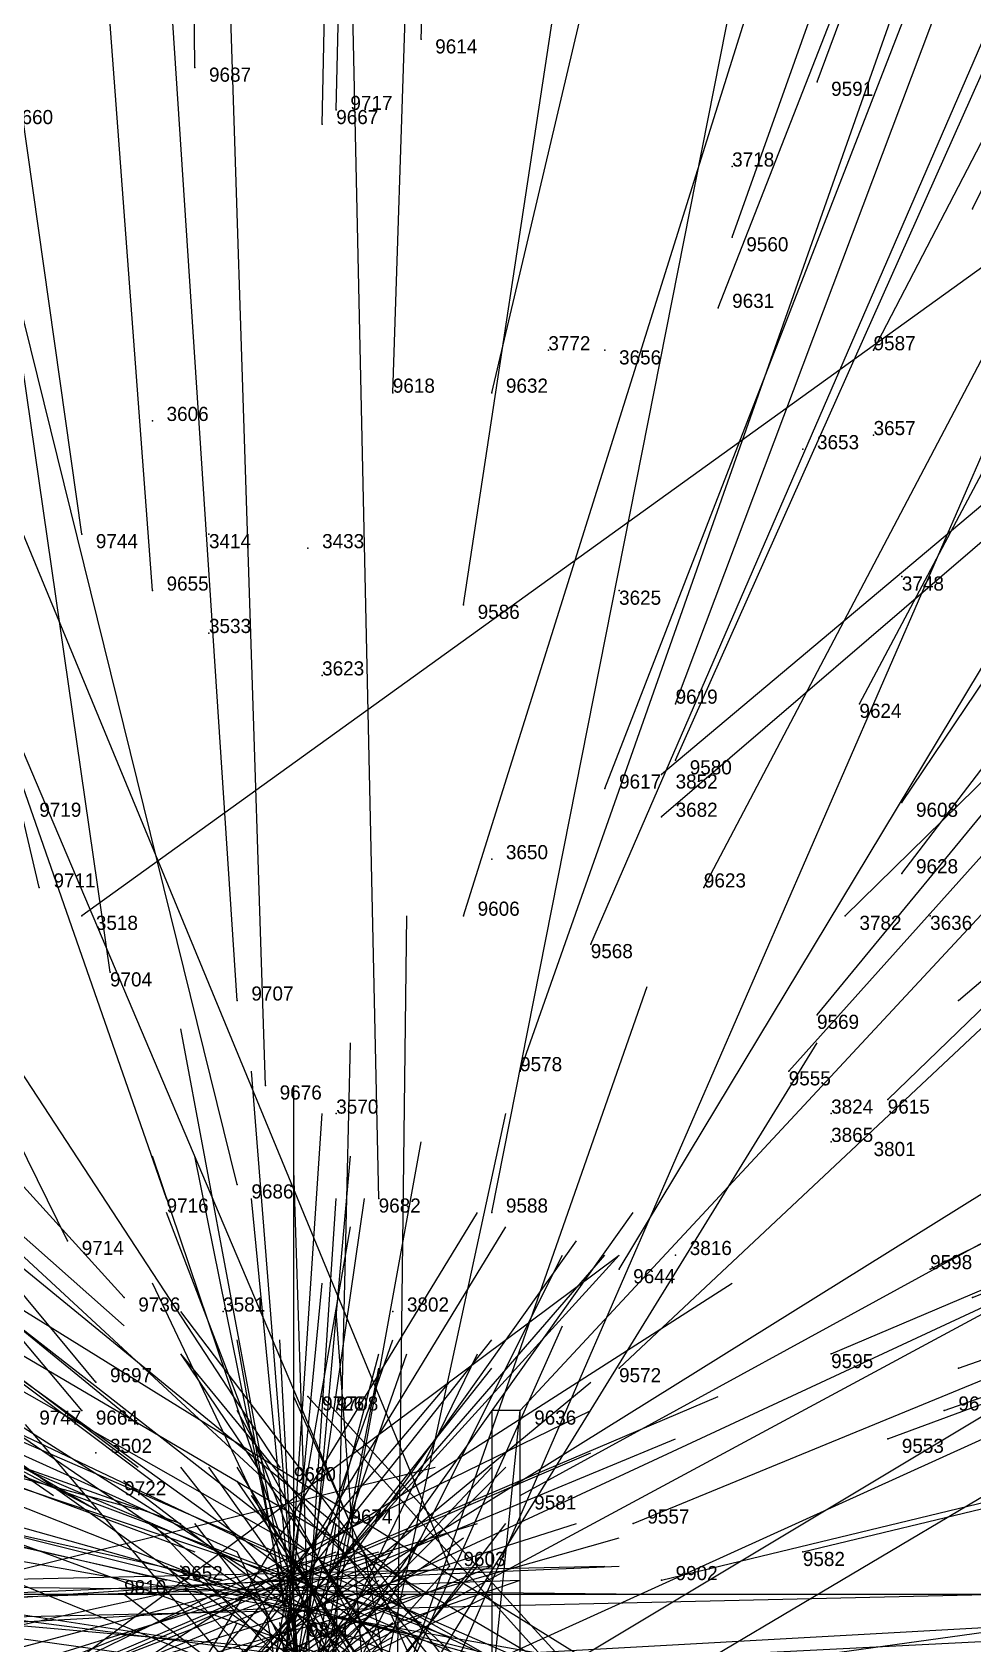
# Model space of a CAD drawing. Extents: x -0.5 to 0.59, y -0.5 to 0.59.
# Drawn here: x -0.0195 to 0.047, y -0.0005 to 0.1135 of the extents above; entities that cross this region are included whole.
import ezdxf

# ---------------------------------------------------------------- set-up
doc = ezdxf.new("R2010")
doc.units = 0
for name, color, linetype in [('Clients', 3, 'CONTINUOUS'), ('Facilities', 3, 'CONTINUOUS'), ('Facilities_lines', 3, 'CONTINUOUS'), ('Min_max_boxes', 1, 'CONTINUOUS'), ('Normals', 1, 'CONTINUOUS'), ('Source_points', 5, 'CONTINUOUS'), ('Text', 3, 'CONTINUOUS')]:
    doc.layers.add(name, color=color, linetype=linetype)

msp = doc.modelspace()

# ---------------------------------------------------------------- linework, layer by layer
at = {"layer": 'Clients', "color": 5}
for p in [(0.025, 0.061, -1.25), (0.025, 0.058, -1.25), (-0.016, 0.051, -1.25), (0.038, 0.051, -1.25), (0.015, 0.016, -0.056)]:
    msp.add_point(p, dxfattribs=at)
at = {"layer": 'Facilities', "color": 3}
for p in [(0.008, 0.113, -0.283), (-0.008, 0.111, -0.278), (0.036, 0.11, -0.289), (0.002, 0.108, -0.27), (0.001, 0.107, -0.268), (0.03, 0.104, -1.25), (0.047, 0.101, -0.278), (0.03, 0.099, -0.259), (0.029, 0.094, -0.246), (0.017, 0.091, -1.25), (0.021, 0.091, -1.25), (0.04, 0.091, -0.249), (0.006, 0.088, -0.222), (0.013, 0.088, -0.223), (-0.011, 0.086, -1.25), (0.04, 0.085, -1.25), (0.035, 0.084, -1.25), (-0.016, 0.078, -0.198), (-0.007, 0.078, -1.25), (0, 0.077, -1.25), (0.042, 0.075, -1.25), (-0.011, 0.074, -0.187), (0.011, 0.073, -0.184), (0.022, 0.074, -1.25), (-0.007, 0.071, -1.25), (0.001, 0.068, -1.25), (0.026, 0.066, -0.177), (0.039, 0.066, -0.19), (0.026, 0.062, -0.168), (0.021, 0.06, -0.16), (0.042, 0.059, -0.181), (0.013, 0.055, -1.25), (0.042, 0.054, -0.172), (-0.019, 0.053, -0.141), (0.028, 0.053, -0.15), (0.011, 0.051, -0.131), (0.044, 0.051, -1.25), (0.02, 0.049, -0.132), (-0.014, 0.047, -0.122), (-0.005, 0.045, -0.114), (0.046, 0.045, -0.161), (0.036, 0.044, -0.141), (0.015, 0.04, -0.107), (0.034, 0.04, -0.13), (-0.003, 0.039, -0.098), (0.041, 0.038, -0.139), (0.002, 0.037, -1.25), (0.037, 0.037, -1.25), (0.037, 0.035, -1.25), (0.039, 0.035, -1.25), (-0.005, 0.032, -0.08), (-0.01, 0.031, -0.082), (0.005, 0.031, -0.078), (0.013, 0.03, -0.083), (-0.017, 0.028, -0.081), (0.026, 0.027, -1.25), (0.022, 0.026, -0.085), (0.044, 0.026, -0.127), (-0.013, 0.024, -0.068), (0.047, 0.024, -0.132), (-0.006, 0.023, -1.25), (0.006, 0.023, -1.25), (0.037, 0.02, -0.105), (0.022, 0.019, -0.072), (0.046, 0.019, -0.125), (-0.015, 0.018, -0.059), (-0.016, 0.016, -0.056), (0, 0.017, -0.042), (0.001, 0.017, -0.042), (0.045, 0.016, -0.12), (0.041, 0.014, -0.109), (-0.015, 0.013, -1.25), (-0.002, 0.012, -0.03), (-0.013, 0.011, -0.043), (0.015, 0.01, -0.046), (0.003, 0.008, -0.022), (0.023, 0.008, -0.061), (0.035, 0.006, -0.088), (-0.009, 0.005, -0.026), (0.01, 0.005, -0.029), (0.025, 0.004, -0.064), (-0.013, 0.003, -0.034), (-0.001, 0.001, -0.002)]:
    msp.add_point(p, dxfattribs=at)
at = {"layer": 'Facilities_lines', "color": 3}
for p, q in [((0.188, 0.198, -1.25), (-0.016, 0.051, -1.25)), ((0.188, 0.198, -1.25), (0.025, 0.058, -1.25)), ((0.188, 0.198, -1.25), (0.025, 0.061, -1.25)), ((0.188, 0.198, -1.25), (0.038, 0.051, -1.25)), ((0.013, -0.004, -0.035), (0.015, 0.016, -0.056))]:
    msp.add_line(p, q, dxfattribs=at)
at = {"layer": 'Min_max_boxes', "color": 1}
for p, q in [((0.015, 0.016, -0.056), (0.013, 0.016, -0.056)), ((0.013, 0.016, -0.056), (0.013, -0.004, -0.056)), ((0.015, 0.016, -0.035), (0.013, 0.016, -0.035)), ((0.013, 0.016, -0.035), (0.013, -0.004, -0.035)), ((0.013, 0.016, -0.056), (0.013, 0.016, -0.035)), ((0.015, -0.004, -0.056), (0.015, 0.016, -0.056)), ((0.015, -0.004, -0.035), (0.015, 0.016, -0.035)), ((0.015, 0.016, -0.056), (0.015, 0.016, -0.035))]:
    msp.add_line(p, q, dxfattribs=at)
at = {"layer": 'Normals', "color": 1}
for p, q in [((0.008, 0.113, -0.283), (0.011, 0.204, -0.242)), ((-0.008, 0.111, -0.278), (-0.009, 0.201, -0.235)), ((0.001, 0.107, -0.268), (0.003, 0.198, -0.226)), ((0.002, 0.108, -0.27), (0.004, 0.198, -0.227)), ((0.036, 0.11, -0.289), (0.068, 0.196, -0.249)), ((0.03, 0.099, -0.259), (0.061, 0.186, -0.219)), ((0.047, 0.101, -0.278), (0.087, 0.183, -0.238)), ((0.029, 0.094, -0.246), (0.063, 0.181, -0.21)), ((0.006, 0.088, -0.222), (0.009, 0.18, -0.181)), ((0.013, 0.088, -0.223), (0.034, 0.177, -0.182)), ((0.04, 0.091, -0.249), (0.083, 0.174, -0.212)), ((-0.016, 0.078, -0.198), (-0.029, 0.17, -0.163)), ((-0.011, 0.074, -0.187), (-0.018, 0.168, -0.153)), ((0.011, 0.073, -0.184), (0.025, 0.165, -0.148)), ((0.026, 0.066, -0.177), (0.058, 0.151, -0.136)), ((0.039, 0.066, -0.19), (0.082, 0.147, -0.151)), ((0.021, 0.06, -0.16), (0.054, 0.145, -0.118)), ((0.026, 0.062, -0.168), (0.063, 0.145, -0.126)), ((-0.019, 0.053, -0.141), (-0.04, 0.142, -0.1)), ((-0.014, 0.047, -0.122), (-0.027, 0.137, -0.082)), ((0.011, 0.051, -0.131), (0.038, 0.137, -0.087)), ((-0.005, 0.045, -0.114), (-0.011, 0.136, -0.072)), ((0.042, 0.059, -0.181), (0.093, 0.135, -0.142)), ((0.02, 0.049, -0.132), (0.056, 0.132, -0.089)), ((-0.003, 0.039, -0.098), (-0.006, 0.131, -0.06)), ((0.028, 0.053, -0.15), (0.069, 0.131, -0.103)), ((0.015, 0.04, -0.107), (0.046, 0.128, -0.071)), ((0.042, 0.054, -0.172), (0.097, 0.126, -0.129)), ((0.005, 0.031, -0.078), (0.003, 0.123, -0.038)), ((-0.005, 0.032, -0.08), (-0.027, 0.121, -0.04)), ((0.013, 0.03, -0.083), (0.031, 0.121, -0.043)), ((-0.01, 0.031, -0.082), (-0.04, 0.117, -0.039)), ((0.036, 0.044, -0.141), (0.092, 0.112, -0.095)), ((-0.017, 0.028, -0.081), (-0.056, 0.107, -0.035)), ((0.034, 0.04, -0.13), (0.094, 0.107, -0.087)), ((0.022, 0.026, -0.085), (0.069, 0.104, -0.044)), ((0.03, 0.104, -1.25), (0.03, 0.104, -1.15)), ((0.046, 0.045, -0.161), (0.115, 0.104, -0.119)), ((0.003, 0.008, -0.022), (-0.036, 0.1, -0.008)), ((0.041, 0.038, -0.139), (0.105, 0.1, -0.094)), ((0.01, 0.005, -0.029), (-0.028, 0.097, -0.015)), ((0.017, 0.091, -1.25), (0.017, 0.091, -1.15)), ((0.021, 0.091, -1.25), (0.021, 0.091, -1.15)), ((-0.013, 0.024, -0.068), (-0.072, 0.089, -0.021)), ((-0.002, 0.012, -0.03), (-0.053, 0.09, 0.005)), ((0.01, -0.003, -0.025), (0.05, 0.089, -0.022)), ((-0.015, 0.018, -0.059), (-0.073, 0.088, -0.016)), ((0.015, 0.016, -0.056), (0.081, 0.087, -0.029)), ((-0.011, 0.086, -1.25), (-0.011, 0.086, -1.15)), ((-0.016, 0.016, -0.056), (-0.074, 0.085, -0.013)), ((0.04, 0.085, -1.25), (0.04, 0.085, -1.15)), ((0.035, 0.084, -1.25), (0.035, 0.084, -1.15)), ((-0.082, 0.083, -0.292), (-0.013, 0.022, -0.331)), ((0.022, 0.019, -0.072), (0.087, 0.08, -0.027)), ((-0.007, 0.078, -1.25), (-0.007, 0.078, -1.15)), ((0, 0.077, -1.25), (0, 0.077, -1.15)), ((0.042, 0.075, -1.25), (0.042, 0.075, -1.15)), ((-0.083, 0.073, -0.276), (-0.012, 0.015, -0.315)), ((0.022, 0.074, -1.25), (0.022, 0.074, -1.15)), ((-0.007, 0.071, -1.25), (-0.007, 0.071, -1.15)), ((0.001, 0.068, -1.25), (0.001, 0.068, -1.15)), ((-0.085, 0.067, -0.271), (-0.012, 0.012, -0.311)), ((-0.084, 0.066, -0.267), (-0.011, 0.011, -0.308)), ((0.044, 0.026, -0.127), (0.124, 0.066, -0.084)), ((-0.073, 0.063, -0.241), (0, 0.006, -0.278)), ((-0.094, 0.062, -0.28), (-0.018, 0.01, -0.321)), ((-0.064, 0.062, -0.222), (0.008, 0.003, -0.259)), ((-0.057, 0.061, -0.208), (0.01, -0.001, -0.249)), ((0.025, 0.061, -1.25), (0.025, 0.061, -1.15)), ((0.015, 0.01, -0.046), (0.101, 0.057, -0.026)), ((0.025, 0.058, -1.25), (0.025, 0.058, -1.15)), ((0.047, 0.024, -0.132), (0.132, 0.058, -0.092)), ((-0.094, 0.055, -0.273), (-0.015, 0.009, -0.312)), ((0.013, 0.055, -1.25), (0.013, 0.055, -1.15)), ((-0.07, 0.054, -0.222), (0.005, 0, -0.259)), ((-0.001, 0.001, -0.002), (0.084, 0.054, 0.002)), ((0.037, 0.02, -0.105), (0.117, 0.054, -0.055)), ((-0.077, 0.053, -0.234), (-0.001, 0.001, -0.273)), ((-0.097, 0.052, -0.276), (-0.015, 0.009, -0.314)), ((-0.077, 0.051, -0.231), (0, 0.002, -0.271)), ((-0.016, 0.051, -1.25), (-0.016, 0.051, -1.15)), ((0.006, -0.03, -0.077), (0.007, 0.051, -0.135)), ((0.038, 0.051, -1.25), (0.038, 0.051, -1.15)), ((0.044, 0.051, -1.25), (0.044, 0.051, -1.15)), ((0.046, 0.019, -0.125), (0.132, 0.049, -0.083)), ((-0.004, -0.034, -0.085), (0.024, 0.046, -0.139)), ((0.045, 0.016, -0.12), (0.13, 0.046, -0.077)), ((-0.089, 0.044, -0.247), (-0.005, 0.006, -0.288)), ((0.041, 0.014, -0.109), (0.122, 0.044, -0.058)), ((0.006, -0.037, -0.094), (-0.009, 0.043, -0.151)), ((0.023, 0.008, -0.061), (0.108, 0.043, -0.021)), ((-0.009, -0.031, -0.08), (0.036, 0.042, -0.131)), ((0.001, -0.044, -0.11), (0.003, 0.042, -0.162)), ((-0.049, 0.041, -0.159), (0.03, -0.008, -0.197)), ((0.003, -0.048, -0.119), (-0.004, 0.04, -0.168)), ((-0.096, 0.039, -0.259), (-0.009, 0.008, -0.298)), ((-0.001, -0.053, -0.132), (-0.001, 0.039, -0.171)), ((-0.094, 0.038, -0.254), (-0.008, 0.006, -0.295)), ((-0.051, 0.038, -0.16), (0.029, -0.009, -0.197)), ((0, -0.013, -0.033), (0.085, 0.038, -0.043)), ((-0.068, 0.037, -0.193), (0.014, -0.002, -0.235)), ((-0.005, -0.053, -0.133), (0.001, 0.037, -0.177)), ((-0.004, -0.046, -0.116), (0.014, 0.037, -0.168)), ((0.002, 0.037, -1.25), (0.002, 0.037, -1.15)), ((0.037, 0.037, -1.25), (0.037, 0.037, -1.15)), ((-0.053, 0.036, -0.161), (0.028, -0.01, -0.197)), ((-0.011, -0.004, -0.03), (0.075, 0.036, -0.062)), ((-0.008, -0.053, -0.135), (0.008, 0.035, -0.178)), ((0.004, -0.016, -0.041), (0.09, 0.035, -0.05)), ((0.037, 0.035, -1.25), (0.037, 0.035, -1.15)), ((0.039, 0.035, -1.25), (0.039, 0.035, -1.15)), ((0.018, -0.052, -0.139), (-0.011, 0.034, -0.18)), ((0.01, -0.055, -0.141), (-0.008, 0.034, -0.181)), ((-0.005, -0.056, -0.14), (0.003, 0.034, -0.182)), ((-0.101, 0.033, -0.266), (-0.012, 0.009, -0.305)), ((-0.075, 0.032, -0.205), (0.01, 0, -0.245)), ((-0.062, 0.032, -0.174), (0.023, -0.005, -0.212)), ((0.002, -0.06, -0.151), (-0.001, 0.033, -0.187)), ((-0.009, -0.059, -0.15), (0.004, 0.031, -0.192)), ((-0.004, -0.06, -0.15), (0.002, 0.031, -0.191)), ((0.005, -0.061, -0.152), (-0.004, 0.031, -0.191)), ((-0.078, 0.03, -0.209), (0.008, 0.001, -0.251)), ((-0.035, -0.047, -0.147), (0.012, 0.03, -0.189)), ((-0.029, -0.043, -0.13), (0.023, 0.03, -0.175)), ((0.023, -0.056, -0.152), (-0.01, 0.03, -0.189)), ((-0.033, -0.048, -0.147), (0.014, 0.029, -0.189)), ((-0.013, -0.063, -0.161), (0.003, 0.029, -0.197)), ((-0.033, -0.045, -0.14), (0.019, 0.028, -0.185)), ((-0.049, -0.026, -0.139), (0.022, 0.027, -0.184)), ((-0.038, -0.039, -0.136), (0.022, 0.027, -0.182)), ((-0.037, -0.04, -0.136), (0.021, 0.027, -0.182)), ((-0.022, -0.053, -0.145), (0.018, 0.027, -0.187)), ((0.026, 0.027, -1.25), (0.026, 0.027, -1.15)), ((0.035, 0.006, -0.088), (0.118, 0.026, -0.037)), ((-0.1, 0.025, -0.256), (-0.01, 0.004, -0.295)), ((-0.096, 0.024, -0.248), (-0.006, 0.004, -0.286)), ((-0.045, -0.023, -0.127), (0.03, 0.025, -0.172)), ((-0.014, -0.014, -0.05), (0.072, 0.025, -0.082)), ((0.028, -0.057, -0.159), (-0.011, 0.025, -0.201)), ((-0.008, -0.069, -0.175), (0.001, 0.025, -0.208)), ((0.025, 0.004, -0.064), (0.112, 0.025, -0.018)), ((-0.03, -0.019, -0.089), (0.048, 0.023, -0.134)), ((0.045, -0.048, -0.164), (-0.009, 0.023, -0.21)), ((-0.006, 0.023, -1.25), (-0.006, 0.023, -1.15)), ((0.009, -0.071, -0.179), (0.002, 0.023, -0.213)), ((0.006, 0.023, -1.25), (0.006, 0.023, -1.15)), ((-0.071, 0.022, -0.186), (0.018, -0.003, -0.224)), ((-0.034, 0.022, -0.101), (0.039, -0.03, -0.145)), ((-0.019, -0.061, -0.159), (0.018, 0.022, -0.201)), ((-0.044, -0.051, -0.167), (0.013, 0.021, -0.207)), ((-0.025, -0.068, -0.181), (0.006, 0.021, -0.214)), ((0.011, -0.07, -0.176), (-0.005, 0.021, -0.215)), ((0.003, -0.073, -0.183), (-0.002, 0.021, -0.216)), ((-0.081, 0.02, -0.207), (0.008, 0, -0.249)), ((-0.039, 0.02, -0.11), (0.045, -0.016, -0.15)), ((-0.028, -0.062, -0.171), (0.012, 0.02, -0.211)), ((-0.024, -0.069, -0.182), (0.007, 0.02, -0.216)), ((-0.019, -0.071, -0.183), (0.005, 0.02, -0.217)), ((0.047, -0.048, -0.168), (-0.009, 0.02, -0.214)), ((0.041, -0.054, -0.169), (-0.009, 0.02, -0.214)), ((-0.045, 0.019, -0.122), (0.041, -0.015, -0.16)), ((-0.044, -0.053, -0.171), (0.013, 0.019, -0.212)), ((-0.013, -0.074, -0.187), (0.005, 0.019, -0.221)), ((-0.05, -0.053, -0.182), (0.01, 0.018, -0.219)), ((-0.049, -0.039, -0.157), (0.02, 0.018, -0.201)), ((-0.062, -0.024, -0.167), (0.02, 0.016, -0.208)), ((-0.056, 0.016, -0.146), (0.032, -0.006, -0.188)), ((-0.051, -0.017, -0.134), (0.029, 0.017, -0.184)), ((0.039, -0.064, -0.188), (-0.005, 0.016, -0.228)), ((0.036, -0.066, -0.188), (-0.001, 0.017, -0.23)), ((0, 0.017, -0.042), (0.063, -0.053, -0.077)), ((0.001, 0.017, -0.042), (0.064, -0.052, -0.077)), ((-0.02, 0.015, -0.063), (0.037, -0.052, -0.109)), ((-0.102, 0.014, -0.257), (-0.01, 0, -0.294)), ((-0.056, -0.02, -0.148), (0.026, 0.014, -0.194)), ((-0.064, -0.023, -0.171), (0.02, 0.013, -0.212)), ((-0.015, 0.013, -1.25), (-0.015, 0.013, -1.15)), ((-0.08, -0.01, -0.203), (0.009, 0.012, -0.241)), ((-0.052, -0.054, -0.187), (0.014, 0.012, -0.224)), ((-0.051, -0.056, -0.189), (0.013, 0.012, -0.226)), ((0.048, -0.06, -0.192), (-0.009, 0.012, -0.232)), ((0.046, -0.063, -0.195), (-0.007, 0.012, -0.235)), ((0.043, -0.067, -0.199), (-0.005, 0.012, -0.238)), ((-0.099, 0.011, -0.248), (-0.007, -0.002, -0.287)), ((-0.052, 0.011, -0.132), (0.038, -0.005, -0.173)), ((-0.013, 0.011, -0.043), (0.059, -0.044, -0.085)), ((0.047, -0.065, -0.199), (-0.005, 0.011, -0.239)), ((-0.088, 0.01, -0.221), (0.004, -0.002, -0.259)), ((0.047, -0.067, -0.205), (-0.004, 0.01, -0.243)), ((-0.075, -0.019, -0.195), (0.012, 0.008, -0.235)), ((-0.069, -0.02, -0.18), (0.019, 0.008, -0.217)), ((-0.041, -0.064, -0.191), (0.014, 0.008, -0.232)), ((-0.027, 0.009, -0.07), (0.055, -0.021, -0.12)), ((0.052, -0.059, -0.195), (-0.011, 0.008, -0.235)), ((-0.01, -0.083, -0.209), (0.002, 0.008, -0.25)), ((0.049, -0.065, -0.204), (-0.008, 0.008, -0.24)), ((-0.091, 0.007, -0.229), (0, -0.001, -0.268)), ((-0.066, -0.018, -0.17), (0.022, 0.007, -0.211)), ((-0.063, -0.046, -0.195), (0.011, 0.007, -0.236)), ((-0.044, -0.07, -0.206), (0.008, 0.007, -0.244)), ((-0.087, -0.014, -0.221), (0.003, 0.006, -0.259)), ((-0.085, -0.018, -0.217), (0.005, 0.006, -0.255)), ((-0.084, -0.028, -0.22), (0.002, 0.006, -0.258)), ((-0.08, -0.027, -0.211), (0.006, 0.006, -0.25)), ((-0.026, 0.006, -0.067), (0.053, -0.026, -0.119)), ((0.036, -0.077, -0.212), (-0.005, 0.006, -0.249)), ((0.02, -0.084, -0.215), (0.004, 0.006, -0.256)), ((-0.077, -0.001, -0.193), (0.013, 0.005, -0.235)), ((-0.072, -0.03, -0.195), (0.013, 0.005, -0.233)), ((-0.07, 0.003, -0.174), (0.021, 0.005, -0.216)), ((-0.069, 0.001, -0.172), (0.022, 0.005, -0.214)), ((-0.051, -0.063, -0.202), (0.01, 0.005, -0.242)), ((-0.047, -0.066, -0.202), (0.012, 0.005, -0.241)), ((0.052, -0.064, -0.207), (-0.01, 0.005, -0.243)), ((-0.009, 0.005, -0.026), (0.064, -0.05, -0.067)), ((0.055, -0.072, -0.226), (0.001, 0.005, -0.262)), ((-0.075, 0.001, -0.188), (0.015, 0.004, -0.23)), ((-0.072, -0.026, -0.192), (0.015, 0.004, -0.23)), ((-0.067, 0.004, -0.168), (0.024, 0.003, -0.21)), ((-0.064, -0.058, -0.216), (0.005, 0.004, -0.254)), ((-0.059, -0.06, -0.21), (0.007, 0.004, -0.249)), ((-0.037, -0.082, -0.225), (0, 0.004, -0.261)), ((-0.076, -0.037, -0.213), (0.007, 0.003, -0.251)), ((-0.069, -0.037, -0.196), (0.013, 0.003, -0.237)), ((-0.062, -0.059, -0.214), (0.006, 0.003, -0.253)), ((-0.043, 0.003, -0.109), (0.048, 0.003, -0.149)), ((-0.039, 0.001, -0.098), (0.049, 0.003, -0.145)), ((-0.013, 0.003, -0.034), (0.059, -0.052, -0.076)), ((0.015, -0.002, -0.038), (0.113, 0.003, -0.02)), ((-0.095, -0.003, -0.236), (-0.003, 0.002, -0.275)), ((-0.058, -0.067, -0.221), (0.004, 0.002, -0.259)), ((-0.027, -0.01, -0.072), (0.06, 0.002, -0.12)), ((0.013, -0.088, -0.221), (-0.003, 0.002, -0.262)), ((-0.075, -0.046, -0.22), (0.006, 0, -0.257)), ((-0.069, -0.054, -0.219), (0.006, 0.001, -0.255)), ((-0.068, -0.057, -0.222), (0.005, 0.001, -0.258)), ((-0.046, -0.082, -0.236), (-0.005, 0.001, -0.273)), ((-0.036, -0.004, -0.09), (0.054, 0.001, -0.134)), ((0.012, -0.09, -0.226), (-0.002, 0.001, -0.267)), ((0.06, -0.076, -0.242), (0.007, 0, -0.279))]:
    msp.add_line(p, q, dxfattribs=at)
at = {"layer": 'Source_points', "color": 5}
for p in [(0.008, 0.113, -0.283), (-0.008, 0.111, -0.278), (0.036, 0.11, -0.289), (0.002, 0.108, -0.27), (0.001, 0.107, -0.268), (0.03, 0.104, -1.25), (0.047, 0.101, -0.278), (0.03, 0.099, -0.259), (0.029, 0.094, -0.246), (0.017, 0.091, -1.25), (0.021, 0.091, -1.25), (0.04, 0.091, -0.249), (0.006, 0.088, -0.222), (0.013, 0.088, -0.223), (-0.011, 0.086, -1.25), (0.04, 0.085, -1.25), (0.035, 0.084, -1.25), (-0.016, 0.078, -0.198), (-0.007, 0.078, -1.25), (0, 0.077, -1.25), (0.042, 0.075, -1.25), (-0.011, 0.074, -0.187), (0.011, 0.073, -0.184), (0.022, 0.074, -1.25), (-0.007, 0.071, -1.25), (0.001, 0.068, -1.25), (0.026, 0.066, -0.177), (0.039, 0.066, -0.19), (0.026, 0.062, -0.168), (0.025, 0.061, -1.25), (0.021, 0.06, -0.16), (0.042, 0.059, -0.181), (0.025, 0.058, -1.25), (0.013, 0.055, -1.25), (0.042, 0.054, -0.172), (-0.019, 0.053, -0.141), (0.028, 0.053, -0.15), (-0.016, 0.051, -1.25), (0.011, 0.051, -0.131), (0.038, 0.051, -1.25), (0.044, 0.051, -1.25), (0.02, 0.049, -0.132), (-0.014, 0.047, -0.122), (-0.005, 0.045, -0.114), (0.046, 0.045, -0.161), (0.036, 0.044, -0.141), (0.015, 0.04, -0.107), (0.034, 0.04, -0.13), (-0.003, 0.039, -0.098), (0.041, 0.038, -0.139), (0.002, 0.037, -1.25), (0.037, 0.037, -1.25), (0.037, 0.035, -1.25), (0.039, 0.035, -1.25), (-0.005, 0.032, -0.08), (-0.01, 0.031, -0.082), (0.005, 0.031, -0.078), (0.013, 0.03, -0.083), (-0.017, 0.028, -0.081), (0.026, 0.027, -1.25), (0.022, 0.026, -0.085), (0.044, 0.026, -0.127), (-0.013, 0.024, -0.068), (0.047, 0.024, -0.132), (-0.006, 0.023, -1.25), (0.006, 0.023, -1.25), (0.037, 0.02, -0.105), (0.022, 0.019, -0.072), (0.046, 0.019, -0.125), (-0.015, 0.018, -0.059), (-0.016, 0.016, -0.056), (0, 0.017, -0.042), (0.001, 0.017, -0.042), (0.015, 0.016, -0.056), (0.045, 0.016, -0.12), (0.041, 0.014, -0.109), (-0.015, 0.013, -1.25), (-0.002, 0.012, -0.03), (-0.013, 0.011, -0.043), (0.015, 0.01, -0.046), (0.003, 0.008, -0.022), (0.023, 0.008, -0.061), (0.035, 0.006, -0.088), (-0.009, 0.005, -0.026), (0.01, 0.005, -0.029), (0.025, 0.004, -0.064), (-0.013, 0.003, -0.034), (-0.001, 0.001, -0.002)]:
    msp.add_point(p, dxfattribs=at)

# ---------------------------------------------------------------- texts
at = {"layer": 'Text', "color": 3}
for s, p in [('9614', (0.009, 0.112, -0.283)), ('9687', (-0.007, 0.11, -0.278)), ('9591', (0.037, 0.109, -0.289)), ('9717', (0.003, 0.108, -0.27)), ('9660', (-0.021, 0.107, -0.275)), ('9667', (0.002, 0.107, -0.268)), ('3718', (0.03, 0.104, -1.25)), ('9560', (0.031, 0.098, -0.259)), ('9631', (0.03, 0.094, -0.246)), ('3772', (0.017, 0.091, -1.25)), ('9587', (0.04, 0.091, -0.249)), ('3656', (0.022, 0.09, -1.25)), ('9618', (0.006, 0.088, -0.222)), ('9632', (0.014, 0.088, -0.223)), ('3606', (-0.01, 0.086, -1.25)), ('3657', (0.04, 0.085, -1.25)), ('3653', (0.036, 0.084, -1.25)), ('9744', (-0.015, 0.077, -0.198)), ('3414', (-0.007, 0.077, -1.25)), ('3433', (0.001, 0.077, -1.25)), ('9655', (-0.01, 0.074, -0.187)), ('3748', (0.042, 0.074, -1.25)), ('9586', (0.012, 0.072, -0.184)), ('3625', (0.022, 0.073, -1.25)), ('3533', (-0.007, 0.071, -1.25)), ('3623', (0.001, 0.068, -1.25)), ('9619', (0.026, 0.066, -0.177)), ('9624', (0.039, 0.065, -0.19)), ('9580', (0.027, 0.061, -0.168)), ('9617', (0.022, 0.06, -0.16)), ('3852', (0.026, 0.06, -1.25)), ('9719', (-0.019, 0.058, -0.155)), ('3682', (0.026, 0.058, -1.25)), ('9608', (0.043, 0.058, -0.181)), ('3650', (0.014, 0.055, -1.25)), ('9628', (0.043, 0.054, -0.172)), ('9711', (-0.018, 0.053, -0.141)), ('9623', (0.028, 0.053, -0.15)), ('9606', (0.012, 0.051, -0.131)), ('3518', (-0.015, 0.05, -1.25)), ('3782', (0.039, 0.05, -1.25)), ('3636', (0.044, 0.05, -1.25)), ('9568', (0.02, 0.048, -0.132)), ('9704', (-0.014, 0.046, -0.122)), ('9707', (-0.004, 0.045, -0.114)), ('9569', (0.036, 0.043, -0.141)), ('9578', (0.015, 0.04, -0.107)), ('9555', (0.034, 0.039, -0.13)), ('9676', (-0.002, 0.038, -0.098)), ('3570', (0.002, 0.037, -1.25)), ('3824', (0.037, 0.037, -1.25)), ('9615', (0.041, 0.037, -0.139)), ('3865', (0.037, 0.035, -1.25)), ('3801', (0.04, 0.034, -1.25)), ('9686', (-0.004, 0.031, -0.08)), ('9716', (-0.01, 0.03, -0.082)), ('9682', (0.005, 0.03, -0.078)), ('9588', (0.014, 0.03, -0.083)), ('9714', (-0.016, 0.027, -0.081)), ('3816', (0.027, 0.027, -1.25)), ('9598', (0.044, 0.026, -0.127)), ('9644', (0.023, 0.025, -0.085)), ('9736', (-0.012, 0.023, -0.068)), ('3581', (-0.006, 0.023, -1.25)), ('3802', (0.007, 0.023, -1.25)), ('9595', (0.037, 0.019, -0.105)), ('9697', (-0.014, 0.018, -0.059)), ('9572', (0.022, 0.018, -0.072)), ('9747', (-0.019, 0.015, -0.063)), ('9664', (-0.015, 0.015, -0.056)), ('9726', (0.001, 0.016, -0.042)), ('9708', (0.002, 0.016, -0.042)), ('9636', (0.016, 0.015, -0.056)), ('9613', (0.046, 0.016, -0.12)), ('3502', (-0.014, 0.013, -1.25)), ('9553', (0.042, 0.013, -0.109)), ('9680', (-0.001, 0.011, -0.03)), ('9722', (-0.013, 0.01, -0.043)), ('9581', (0.016, 0.009, -0.046)), ('9674', (0.003, 0.008, -0.022)), ('9557', (0.024, 0.008, -0.061)), ('9603', (0.011, 0.005, -0.029)), ('9582', (0.035, 0.005, -0.088)), ('9652', (-0.009, 0.004, -0.026)), ('9902', (0.026, 0.004, -0.064)), ('9810', (-0.013, 0.003, -0.034)), ('9811', (0, 0, -0.002))]:
    msp.add_text(s, height=0.001, dxfattribs=at).set_placement(p)

doc.saveas('drawing.dxf')
